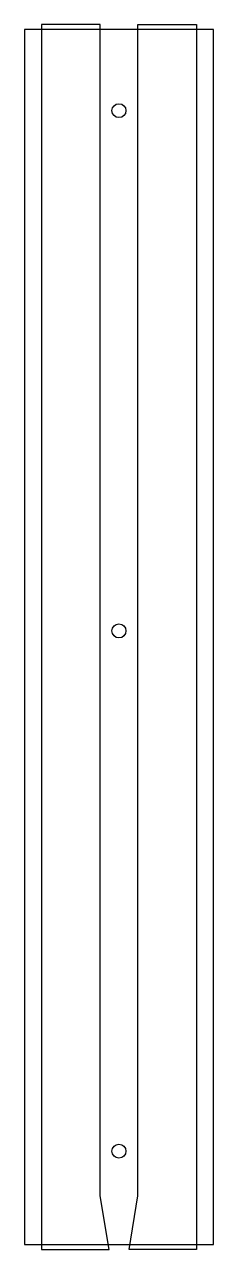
# Model space of a CAD drawing. Extents: x 876 to 992, y 1007 to 1761.
import ezdxf

# ---------------------------------------------------------------- set-up
doc = ezdxf.new("R2010")
doc.units = 0
doc.layers.get('0').update_dxf_attribs({"linetype": 'CONTINUOUS'})

msp = doc.modelspace()

# ---------------------------------------------------------------- linework, layer by layer
for points in [[(940.53, 1010.12), (991.69, 1010.12), (991.69, 1757.62), (875.69, 1757.62), (875.69, 1010.12), (922.19, 1010.12)], [(922.19, 1040.12), (922.19, 1760.62), (886.19, 1760.62), (886.19, 1007.12), (927.73, 1007.12)], [(945.19, 1040.12), (945.19, 1760.62), (981.19, 1760.62), (981.19, 1007.12), (945.19, 1007.12), (940.02, 1007.12)]]:
    msp.add_lwpolyline(points, close=True)
for centre in [(933.69, 1707.62), (933.69, 1387.62), (933.69, 1067.62)]:
    msp.add_circle(centre, 4.3)

doc.saveas('drawing.dxf')
